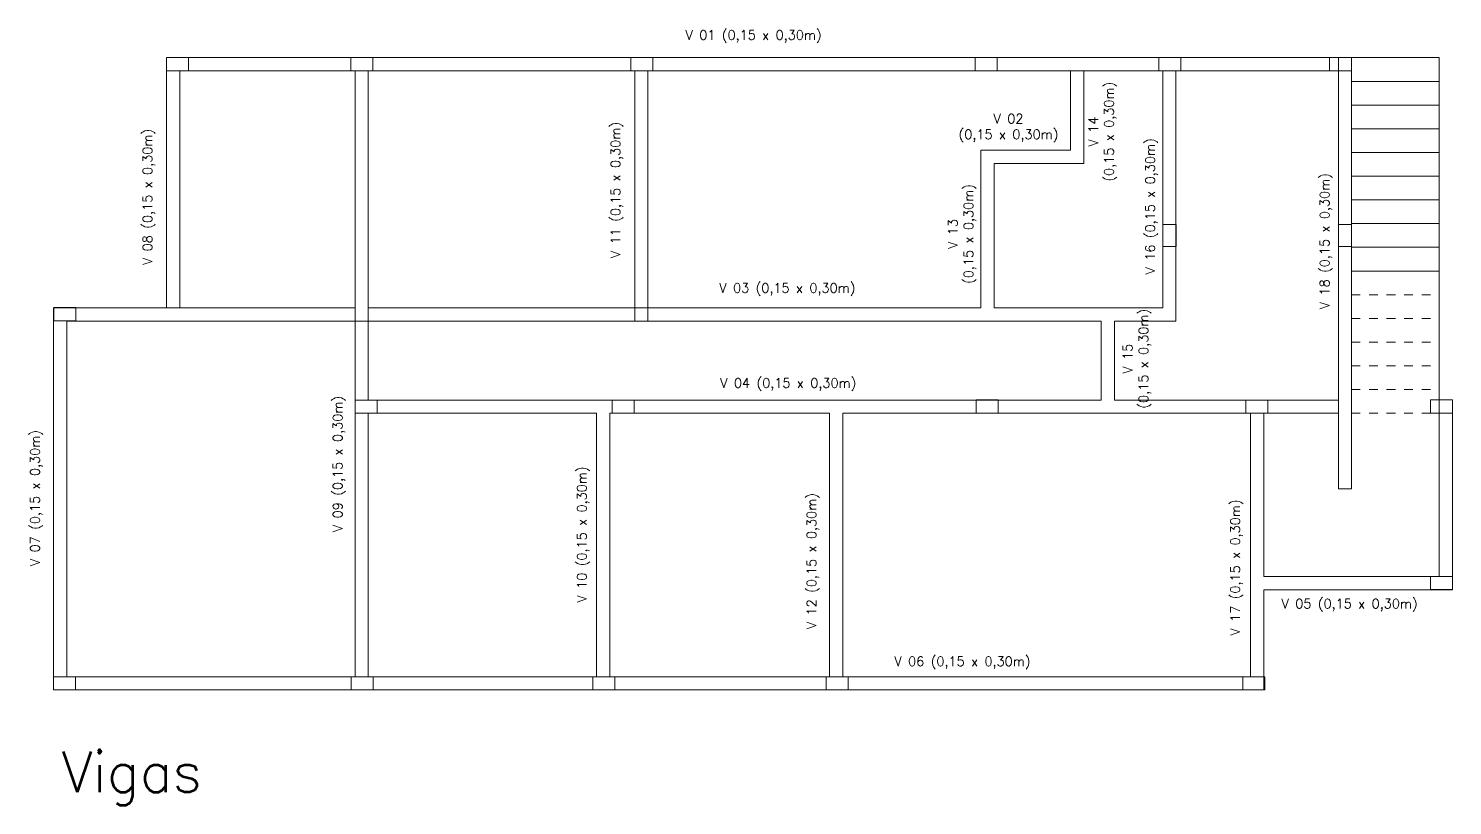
# Model space of a CAD drawing. Header units: metres. Extents: x 1628 to 1845, y 824 to 931.
# Drawn here: x 1788.58 to 1804.8, y 841.51 to 850.35 of the extents above; entities that cross this region are included whole.
import ezdxf

# ---------------------------------------------------------------- set-up
doc = ezdxf.new("R2010")
doc.units = ezdxf.units.M
doc.header["$LTSCALE"] = 0.15
doc.linetypes.add('CONTINUO', pattern=[0])
doc.linetypes.add('HIDDEN', pattern=[0.375, 0.25, -0.125])
for name, color, linetype, lineweight in [('Alvenaria', 170, 'Continuous', 0), ('Alvenaria int', 150, 'Continuous', 5), ('Texto', 7, 'Continuous', 0)]:
    doc.layers.add(name, color=color, linetype=linetype, lineweight=lineweight)
doc.styles.add('lunardi 02', font='romans.shx', dxfattribs={"height": 0.2})
doc.styles.add('lunardi 04', font='romans.shx', dxfattribs={"height": 0.4})

msp = doc.modelspace()

# ---------------------------------------------------------------- linework, layer by layer
at = {"layer": 'Alvenaria'}
for p, q in [((1801.649, 850.022), (1790.151, 850.022)), ((1790.151, 850.022), (1790.151, 847.172)), ((1803.499, 846.122), (1803.499, 850.022)), ((1803.649, 850.022), (1803.499, 850.022)), ((1803.499, 850.022), (1803.499, 845.263)), ((1803.499, 850.022), (1803.499, 845.263)), ((1803.649, 845.113), (1803.649, 850.022)), ((1803.649, 850.022), (1804.649, 850.022)), ((1803.649, 845.113), (1803.649, 850.022)), ((1804.649, 850.022), (1804.649, 844.113)), ((1792.299, 849.872), (1790.301, 849.872)), ((1790.301, 849.872), (1790.301, 847.172)), ((1792.299, 849.872), (1792.299, 846.122)), ((1803.499, 849.872), (1792.449, 849.872)), ((1792.449, 849.872), (1792.449, 846.122)), ((1800.449, 848.967), (1800.449, 849.872)), ((1800.599, 848.817), (1800.599, 849.872)), ((1801.499, 847.172), (1801.499, 849.872)), ((1801.649, 847.022), (1801.649, 849.872)), ((1801.649, 847.022), (1801.649, 849.872)), ((1803.649, 849.752), (1804.649, 849.752)), ((1803.649, 849.482), (1804.649, 849.482)), ((1799.427, 848.967), (1799.427, 847.172)), ((1799.577, 848.817), (1799.577, 847.172)), ((1788.864, 847.172), (1788.864, 842.821)), ((1790.151, 847.172), (1792.299, 847.172)), ((1799.577, 847.172), (1801.499, 847.172)), ((1789.014, 847.022), (1792.449, 847.022)), ((1789.014, 847.022), (1789.014, 842.971)), ((1792.449, 847.022), (1799.695, 847.022)), ((1792.449, 847.022), (1800.799, 847.022)), ((1800.799, 846.122), (1800.799, 847.022)), ((1800.949, 847.022), (1801.649, 847.022)), ((1800.949, 846.122), (1800.949, 847.022)), ((1792.299, 846.122), (1800.799, 846.122)), ((1792.299, 846.122), (1792.299, 842.971)), ((1795.019, 846.122), (1796.881, 846.122)), ((1800.949, 846.122), (1801.649, 846.122)), ((1800.949, 846.122), (1803.499, 846.122)), ((1792.449, 845.972), (1795.049, 845.972)), ((1792.449, 845.972), (1792.449, 842.971)), ((1795.049, 845.972), (1795.049, 842.971)), ((1795.199, 845.972), (1797.703, 845.972)), ((1795.199, 845.972), (1795.199, 842.971)), ((1797.703, 842.971), (1797.703, 845.972)), ((1797.853, 845.972), (1801.499, 845.972)), ((1797.853, 842.971), (1797.853, 845.972)), ((1797.853, 845.972), (1803.499, 845.972)), ((1802.499, 843.963), (1802.499, 845.972)), ((1802.649, 844.113), (1802.649, 845.972)), ((1804.799, 845.972), (1804.799, 843.963)), ((1804.649, 844.113), (1802.649, 844.113)), ((1804.799, 843.963), (1802.649, 843.963)), ((1804.799, 843.963), (1802.649, 843.963)), ((1789.014, 842.971), (1792.299, 842.971)), ((1792.449, 842.971), (1795.049, 842.971)), ((1795.199, 842.971), (1797.703, 842.971)), ((1797.853, 842.971), (1802.499, 842.971)), ((1788.864, 842.821), (1801.649, 842.821))]:
    msp.add_line(p, q, dxfattribs=at)
at = {"layer": 'Alvenaria', "ltscale": 10}
for p, q in [((1803.499, 850.022), (1801.649, 850.022)), ((1790.151, 847.172), (1788.864, 847.172)), ((1799.427, 847.172), (1792.449, 847.172)), ((1790.301, 847.022), (1789.014, 847.022)), ((1803.499, 845.113), (1803.499, 845.263)), ((1803.649, 845.113), (1803.499, 845.113)), ((1803.649, 845.148), (1803.649, 845.113)), ((1802.499, 842.971), (1802.499, 843.963)), ((1802.499, 842.971), (1802.499, 843.963)), ((1802.649, 842.821), (1802.649, 843.963)), ((1802.649, 842.821), (1802.649, 843.963)), ((1801.649, 842.821), (1802.649, 842.821))]:
    msp.add_line(p, q, dxfattribs=at)
at = {"layer": 'Alvenaria', "color": 5, "linetype": 'HIDDEN', "ltscale": 10}
for p, q in [((1795.484, 849.872), (1795.484, 847.022)), ((1795.634, 849.872), (1795.634, 847.022))]:
    msp.add_line(p, q, dxfattribs=at)
at = {"layer": 'Alvenaria', "linetype": 'CONTINUO', "ltscale": 10}
for p, q in [((1795.484, 849.872), (1795.484, 847.022)), ((1795.634, 849.872), (1795.634, 847.022)), ((1799.427, 848.967), (1800.449, 848.967)), ((1800.599, 848.817), (1799.577, 848.817))]:
    msp.add_line(p, q, dxfattribs=at)
at = {"layer": 'Alvenaria', "linetype": 'Continuous'}
for p, q in [((1803.649, 849.212), (1804.068, 849.212)), ((1804.068, 849.212), (1804.649, 849.212)), ((1803.649, 848.942), (1804.085, 848.942)), ((1804.085, 848.942), (1804.649, 848.942)), ((1803.649, 848.672), (1804.649, 848.672))]:
    msp.add_line(p, q, dxfattribs=at)
at = {"layer": 'Alvenaria', "linetype": 'Continuous', "ltscale": 0.3}
for p, q in [((1803.649, 848.402), (1804.649, 848.402)), ((1803.649, 848.132), (1804.649, 848.132)), ((1803.649, 847.862), (1804.649, 847.862)), ((1803.649, 847.592), (1804.649, 847.592))]:
    msp.add_line(p, q, dxfattribs=at)
at = {"layer": 'Alvenaria', "linetype": 'HIDDEN', "ltscale": 0.3}
for p, q in [((1803.649, 847.322), (1804.649, 847.322)), ((1803.649, 847.052), (1804.649, 847.052)), ((1803.649, 846.782), (1804.649, 846.782)), ((1803.649, 846.512), (1804.649, 846.512)), ((1803.649, 846.512), (1804.649, 846.512)), ((1803.649, 846.242), (1804.649, 846.242)), ((1803.649, 845.972), (1804.799, 845.972))]:
    msp.add_line(p, q, dxfattribs=at)
at = {"layer": 'Alvenaria int', "linetype": 'CONTINUO', "ltscale": 10}
for points in [[(1790.151, 850.022), (1790.401, 850.022), (1790.401, 849.872), (1790.151, 849.872)], [(1792.251, 850.022), (1792.501, 850.022), (1792.501, 849.872), (1792.251, 849.872)], [(1795.441, 850.022), (1795.691, 850.022), (1795.691, 849.872), (1795.441, 849.872)], [(1799.364, 850.022), (1799.614, 850.022), (1799.614, 849.872), (1799.364, 849.872)], [(1801.454, 850.022), (1801.704, 850.022), (1801.704, 849.872), (1801.454, 849.872)], [(1803.399, 850.022), (1803.649, 850.022), (1803.649, 849.872), (1803.399, 849.872)], [(1801.5, 847.872), (1801.5, 848.122), (1801.65, 848.122), (1801.65, 847.872)], [(1803.499, 847.872), (1803.499, 848.122), (1803.649, 848.122), (1803.649, 847.872)], [(1788.868, 847.175), (1789.118, 847.175), (1789.118, 847.025), (1788.868, 847.025)], [(1792.301, 846.122), (1792.551, 846.122), (1792.551, 845.972), (1792.301, 845.972)], [(1795.227, 846.122), (1795.477, 846.122), (1795.477, 845.972), (1795.227, 845.972)], [(1799.373, 846.124), (1799.623, 846.124), (1799.623, 845.974), (1799.373, 845.974)], [(1802.447, 846.122), (1802.697, 846.122), (1802.697, 845.972), (1802.447, 845.972)], [(1804.549, 846.124), (1804.799, 846.124), (1804.799, 845.974), (1804.549, 845.974)], [(1804.548, 844.114), (1804.798, 844.114), (1804.798, 843.964), (1804.548, 843.964)], [(1788.864, 842.971), (1789.114, 842.971), (1789.114, 842.821), (1788.864, 842.821)], [(1792.254, 842.971), (1792.504, 842.971), (1792.504, 842.821), (1792.254, 842.821)], [(1795.007, 842.971), (1795.257, 842.971), (1795.257, 842.821), (1795.007, 842.821)], [(1797.665, 842.971), (1797.915, 842.971), (1797.915, 842.821), (1797.665, 842.821)], [(1802.41, 842.971), (1802.66, 842.971), (1802.66, 842.821), (1802.41, 842.821)]]:
    msp.add_lwpolyline(points, close=True, dxfattribs=at)

# ---------------------------------------------------------------- texts
at = {"layer": 'Texto', "char_height": 0.10736, "width": 2.13838, "attachment_point": 1, "style": 'lunardi 04'}
for s, insert in [('V 01 (0,15 x 0,30m)', (1796.063, 850.334)), ('\\pxqc,t0;V 02 \\P\\ptz;(0,15 x 0,30m)', (1798.673, 849.381)), ('V 03 (0,15 x 0,30m)', (1796.448, 847.453)), ('V 04 (0,15 x 0,30m)', (1796.458, 846.371)), ('V 05 (0,15 x 0,30m)', (1802.852, 843.858)), ('V 06 (0,15 x 0,30m)', (1798.442, 843.201))]:
    msp.add_mtext(s, dxfattribs=dict(at, insert=insert))
at = {"layer": 'Texto', "attachment_point": 1}
for s, insert, char_height, width, rotation, style in [('\\pxqc;V 14 \\P(0,15 x 0,30m)', (1800.654, 848.11), 0.10736, 2.13838, 90, 'lunardi 04'), ('V 08 (0,15 x 0,30m)', (1789.88, 847.66), 0.10736, 2.13838, 90, 'lunardi 04'), ('V 11 (0,15 x 0,30m)', (1795.211, 847.739), 0.10736, 2.13838, 90, 'lunardi 04'), ('V 16 (0,15 x 0,30m)', (1801.301, 847.553), 0.10736, 2.13838, 90, 'lunardi 04'), ('V 18 (0,15 x 0,30m)', (1803.289, 847.157), 0.10736, 2.13838, 90, 'lunardi 04'), ('\\pxqc,t0;V 13 \\P\\ptz;(0,15 x 0,30m)', (1799.053, 846.945), 0.10736, 2.13838, 90, 'lunardi 04'), ('\\pxqc;V 15 \\P(0,15 x 0,30m)', (1801.046, 845.524), 0.10736, 2.13838, 90, 'lunardi 04'), ('V 09 (0,15 x 0,30m)', (1792.047, 844.619), 0.10736, 2.13838, 90, 'lunardi 04'), ('V 07 (0,15 x 0,30m)', (1788.599, 844.231), 0.10736, 2.13838, 90, 'lunardi 04'), ('V 10 (0,15 x 0,30m)', (1794.828, 843.816), 0.10736, 2.13838, 90, 'lunardi 04'), ('V 12 (0,15 x 0,30m)', (1797.445, 843.513), 0.10736, 2.13838, 90, 'lunardi 04'), ('V 17 (0,15 x 0,30m)', (1802.271, 843.44), 0.10736, 2.13838, 90, 'lunardi 04'), ('Vigas', (1788.954, 842.12), 0.4611, 7.39269, 359.9957, 'lunardi 02')]:
    msp.add_mtext(s, dxfattribs=dict(at, insert=insert, char_height=char_height, width=width, rotation=rotation, style=style))

doc.saveas('drawing.dxf')
